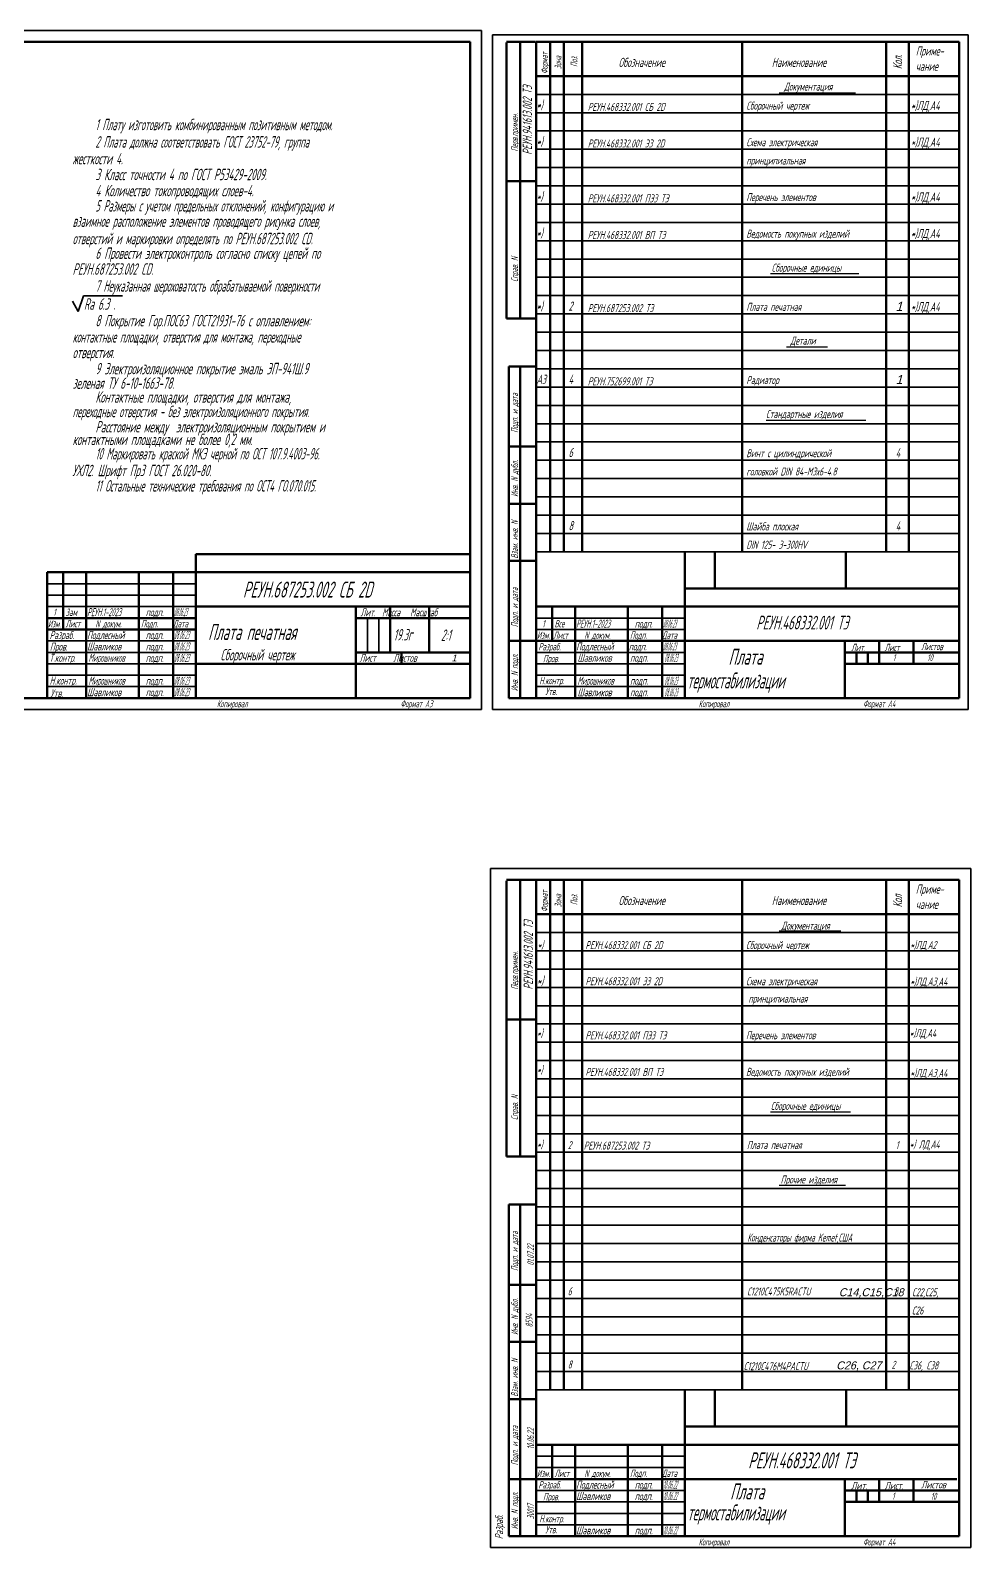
# Model space of a CAD drawing. Extents: x 23083 to 26468, y -1310 to -524.
# Drawn here: x 23526 to 23938, y -1310 to -646 of the extents above; entities that cross this region are included whole.
import ezdxf

# ---------------------------------------------------------------- set-up
doc = ezdxf.new("R2010")
doc.units = 0
doc.header["$MEASUREMENT"] = 0
doc.layers.get('0').update_dxf_attribs({"linetype": 'CONTINUOUS', "lineweight": 50})
doc.layers.get('Defpoints').update_dxf_attribs({"color": 8, "linetype": 'CONTINUOUS'})
doc.layers.add('CONTUR', color=7, linetype='CONTINUOUS', lineweight=50)
doc.layers.add('DIM', color=1, linetype='CONTINUOUS', lineweight=35)
doc.layers.add('TEXT', color=1, linetype='CONTINUOUS')
doc.styles.add('ECKD', font='ec5cdwin.shx', dxfattribs={"oblique": 15})
doc.styles.add('ESKD', font='eskd', dxfattribs={"width": 0.9, "oblique": 15, "height": 4})
doc.styles.add('GOST', font='GOST.shx', dxfattribs={"width": 0.7, "oblique": 15})

msp = doc.modelspace()

# ---------------------------------------------------------------- linework, layer by layer
for p, q in [((23598.76, -875.45), (23718.76, -875.45)), ((23598.76, -883.45), (23598.76, -875.45)), ((23812.65, -874.45), (23812.65, -898.45)), ((23825.77, -874.45), (23825.77, -890.5)), ((23883.11, -874.45), (23883.11, -890.5)), ((23812.65, -890.5), (23932.65, -890.5)), ((23812.66, -1240.97), (23812.66, -1264.97)), ((23825.78, -1240.97), (23825.78, -1257.03)), ((23883.13, -1240.97), (23883.13, -1257.03)), ((23812.66, -1257.03), (23932.66, -1257.03))]:
    msp.add_line(p, q)
at = {"layer": 'CONTUR'}
for p, q in [((23718.76, -651.45), (23323.76, -651.45)), ((23718.76, -938.45), (23718.76, -651.45)), ((23747.38, -651.45), (23734.65, -651.45)), ((23734.65, -651.82), (23734.65, -712.45)), ((23740.65, -772.45), (23740.65, -651.45)), ((23747.65, -938.45), (23747.65, -651.45)), ((23747.65, -651.45), (23932.65, -651.45)), ((23753.65, -651.45), (23753.65, -874.45)), ((23759.65, -651.45), (23759.65, -874.45)), ((23767.65, -651.45), (23767.65, -874.45)), ((23837.65, -651.45), (23837.65, -874.45)), ((23900.65, -651.45), (23900.65, -874.45)), ((23910.65, -651.45), (23910.65, -874.45)), ((23932.65, -651.45), (23932.65, -938.45)), ((23747.65, -666.45), (23932.65, -666.45)), ((23734.65, -712.45), (23734.65, -772.45)), ((23747.65, -712.45), (23734.65, -712.45)), ((23734.65, -712.45), (23747.65, -712.45)), ((23734.65, -772.45), (23747.65, -772.45)), ((23747.65, -772.45), (23740.65, -772.45)), ((23735.65, -828.45), (23735.65, -793.45)), ((23735.65, -793.45), (23747.65, -793.45)), ((23740.65, -793.45), (23740.65, -938.45)), ((23735.65, -853.45), (23735.65, -828.45)), ((23747.65, -828.45), (23735.65, -828.45)), ((23735.65, -828.45), (23747.65, -828.45)), ((23735.65, -878.45), (23735.65, -853.45)), ((23747.65, -853.45), (23735.65, -853.45)), ((23735.65, -853.45), (23747.65, -853.45)), ((23735.65, -913.45), (23735.65, -878.45)), ((23747.65, -878.45), (23735.65, -878.45)), ((23735.65, -878.45), (23747.65, -878.45)), ((23533.76, -883.45), (23718.76, -883.45)), ((23533.76, -938.45), (23533.76, -883.45)), ((23540.76, -883.45), (23540.76, -908.45)), ((23550.76, -883.45), (23550.76, -938.45)), ((23573.76, -883.45), (23573.76, -938.45)), ((23588.76, -883.45), (23588.76, -938.45)), ((23598.76, -883.45), (23598.76, -938.45)), ((23598.76, -898.45), (23718.76, -898.45)), ((23668.76, -898.45), (23668.76, -938.45)), ((23683.76, -898.45), (23683.76, -918.45)), ((23700.76, -898.45), (23700.76, -918.45)), ((23747.65, -898.45), (23932.65, -898.45)), ((23754.65, -913.45), (23754.65, -898.45)), ((23764.65, -898.45), (23764.65, -938.45)), ((23787.65, -938.45), (23787.65, -898.45)), ((23802.65, -938.45), (23802.65, -898.45)), ((23812.65, -938.45), (23812.65, -898.45)), ((23533.76, -903.45), (23598.76, -903.45)), ((23533.76, -908.45), (23598.76, -908.45)), ((23668.76, -903.45), (23718.76, -903.45)), ((23735.65, -938.45), (23735.65, -913.45)), ((23747.65, -913.45), (23735.65, -913.45)), ((23735.65, -913.45), (23747.65, -913.45)), ((23747.65, -913.45), (23932.65, -913.45)), ((23882.65, -938.45), (23882.65, -913.45)), ((23897.65, -913.45), (23897.65, -923.45)), ((23912.65, -913.45), (23912.65, -923.45)), ((23668.76, -918.45), (23718.76, -918.45)), ((23688.76, -918.45), (23688.76, -923.45)), ((23882.65, -918.45), (23932.65, -918.45)), ((23887.65, -918.45), (23887.65, -923.45)), ((23892.65, -918.45), (23892.65, -923.45)), ((23598.76, -923.45), (23718.76, -923.45)), ((23882.65, -923.45), (23932.65, -923.45)), ((23323.76, -938.45), (23718.76, -938.45)), ((23747.65, -938.45), (23735.65, -938.45)), ((23932.65, -938.45), (23747.65, -938.45)), ((23747.4, -1017.97), (23734.66, -1017.97)), ((23734.66, -1018.34), (23734.66, -1078.97)), ((23740.66, -1138.97), (23740.66, -1017.97)), ((23747.66, -1304.97), (23747.66, -1017.97)), ((23747.66, -1017.97), (23932.66, -1017.97)), ((23753.66, -1017.97), (23753.66, -1240.97)), ((23759.66, -1017.97), (23759.66, -1240.97)), ((23767.66, -1017.97), (23767.66, -1240.97)), ((23837.66, -1017.97), (23837.66, -1240.97)), ((23900.66, -1017.97), (23900.66, -1240.97)), ((23910.66, -1017.97), (23910.66, -1240.97)), ((23932.66, -1017.97), (23932.66, -1304.97)), ((23747.66, -1032.97), (23932.66, -1032.97)), ((23734.66, -1078.97), (23734.66, -1138.97)), ((23747.66, -1078.97), (23734.66, -1078.97)), ((23734.66, -1078.97), (23747.66, -1078.97)), ((23734.66, -1138.97), (23747.66, -1138.97)), ((23747.66, -1138.97), (23740.66, -1138.97)), ((23735.66, -1194.97), (23735.66, -1159.97)), ((23735.66, -1159.97), (23747.66, -1159.97)), ((23740.66, -1159.97), (23740.66, -1304.97)), ((23735.66, -1219.97), (23735.66, -1194.97)), ((23747.66, -1194.97), (23735.66, -1194.97)), ((23735.66, -1194.97), (23747.66, -1194.97)), ((23735.66, -1244.97), (23735.66, -1219.97)), ((23747.66, -1219.97), (23735.66, -1219.97)), ((23735.66, -1219.97), (23747.66, -1219.97)), ((23735.66, -1279.97), (23735.66, -1244.97)), ((23747.66, -1244.97), (23735.66, -1244.97)), ((23735.66, -1244.97), (23747.66, -1244.97)), ((23747.66, -1264.97), (23932.66, -1264.97)), ((23754.66, -1279.97), (23754.66, -1264.97)), ((23764.66, -1264.97), (23764.66, -1304.97)), ((23787.66, -1304.97), (23787.66, -1264.97)), ((23802.66, -1304.97), (23802.66, -1264.97)), ((23812.66, -1304.97), (23812.66, -1264.97)), ((23735.66, -1304.97), (23735.66, -1279.97)), ((23747.66, -1279.97), (23735.66, -1279.97)), ((23735.66, -1279.97), (23747.66, -1279.97)), ((23747.66, -1279.97), (23931.66, -1279.97)), ((23882.66, -1304.97), (23882.66, -1279.97)), ((23897.66, -1279.97), (23897.66, -1289.97)), ((23912.66, -1279.97), (23912.66, -1289.97)), ((23882.66, -1284.97), (23932.66, -1284.97)), ((23887.66, -1284.97), (23887.66, -1289.97)), ((23892.66, -1284.97), (23892.66, -1289.97)), ((23882.66, -1289.97), (23932.66, -1289.97)), ((23747.66, -1304.97), (23747.66, -1299.97)), ((23747.66, -1304.97), (23735.66, -1304.97)), ((23932.66, -1304.97), (23747.66, -1304.97))]:
    msp.add_line(p, q, dxfattribs=at)
at = {"layer": 'DIM'}
for p, q in [((23723.76, -646.45), (23303.76, -646.45)), ((23723.76, -943.45), (23723.76, -646.45)), ((23728.49, -648.45), (23936.49, -648.45)), ((23728.49, -648.45), (23728.49, -943.45)), ((23936.49, -648.45), (23936.49, -943.45)), ((23747.65, -674.45), (23932.65, -674.45)), ((23747.65, -682.45), (23932.65, -682.45)), ((23747.65, -690.45), (23932.65, -690.45)), ((23747.65, -698.45), (23932.65, -698.45)), ((23747.65, -706.45), (23932.65, -706.45)), ((23747.65, -714.45), (23932.65, -714.45)), ((23747.65, -722.45), (23932.65, -722.45)), ((23747.65, -730.45), (23932.65, -730.45)), ((23747.65, -738.45), (23932.65, -738.45)), ((23747.65, -746.45), (23932.65, -746.45)), ((23747.65, -754.45), (23932.65, -754.45)), ((23547.32, -769.37), (23549.65, -762.62)), ((23549.65, -762.62), (23566.62, -762.62)), ((23747.65, -762.45), (23932.65, -762.45)), ((23544.82, -764.81), (23547.32, -769.37)), ((23747.65, -770.45), (23932.65, -770.45)), ((23747.65, -778.45), (23932.65, -778.45)), ((23747.65, -786.45), (23932.65, -786.45)), ((23747.65, -794.45), (23932.65, -794.45)), ((23747.65, -802.45), (23932.65, -802.45)), ((23747.65, -810.45), (23932.65, -810.45)), ((23747.65, -818.45), (23932.65, -818.45)), ((23747.65, -826.45), (23932.65, -826.45)), ((23747.65, -834.45), (23932.65, -834.45)), ((23747.65, -842.45), (23932.65, -842.45)), ((23747.65, -850.45), (23932.65, -850.45)), ((23747.65, -858.45), (23932.65, -858.45)), ((23747.65, -866.45), (23932.65, -866.45)), ((23747.65, -874.45), (23932.65, -874.45)), ((23533.76, -888.45), (23598.76, -888.45)), ((23533.76, -893.45), (23598.76, -893.45)), ((23533.76, -898.45), (23598.76, -898.45)), ((23673.76, -918.45), (23673.76, -903.45)), ((23678.76, -918.45), (23678.76, -903.45)), ((23747.65, -903.45), (23812.65, -903.45)), ((23747.65, -908.45), (23812.65, -908.45)), ((23533.76, -913.45), (23598.76, -913.45)), ((23533.76, -918.45), (23598.76, -918.45)), ((23747.65, -918.45), (23812.65, -918.45)), ((23533.76, -923.45), (23598.76, -923.45)), ((23533.76, -928.45), (23598.76, -928.45)), ((23747.65, -923.45), (23812.65, -923.45)), ((23747.65, -928.45), (23812.65, -928.45)), ((23533.76, -933.45), (23598.76, -933.45)), ((23747.65, -933.45), (23812.65, -933.45)), ((23303.76, -943.45), (23723.76, -943.45)), ((23728.49, -943.45), (23936.49, -943.45)), ((23937.65, -1012.97), (23727.65, -1012.97)), ((23727.65, -1012.97), (23727.65, -1309.97)), ((23937.65, -1309.97), (23937.65, -1012.97)), ((23747.66, -1040.97), (23932.66, -1040.97)), ((23747.66, -1048.97), (23932.66, -1048.97)), ((23747.66, -1056.97), (23932.66, -1056.97)), ((23747.66, -1064.97), (23932.66, -1064.97)), ((23747.66, -1072.97), (23932.66, -1072.97)), ((23747.66, -1080.97), (23932.66, -1080.97)), ((23747.66, -1088.97), (23932.66, -1088.97)), ((23747.66, -1096.97), (23932.66, -1096.97)), ((23747.66, -1104.97), (23932.66, -1104.97)), ((23747.66, -1112.97), (23932.66, -1112.97)), ((23747.66, -1120.97), (23932.66, -1120.97)), ((23747.66, -1128.97), (23932.66, -1128.97)), ((23747.66, -1136.97), (23932.66, -1136.97)), ((23747.66, -1144.97), (23932.66, -1144.97)), ((23747.66, -1152.97), (23932.66, -1152.97)), ((23747.66, -1160.97), (23932.66, -1160.97)), ((23747.66, -1168.97), (23932.66, -1168.97)), ((23747.66, -1176.97), (23932.66, -1176.97)), ((23747.66, -1184.97), (23932.66, -1184.97)), ((23747.66, -1192.97), (23932.66, -1192.97)), ((23747.66, -1200.97), (23932.66, -1200.97)), ((23747.66, -1208.97), (23932.66, -1208.97)), ((23747.66, -1216.97), (23932.66, -1216.97)), ((23747.66, -1224.97), (23932.66, -1224.97)), ((23747.66, -1232.97), (23932.66, -1232.97)), ((23747.66, -1240.97), (23932.66, -1240.97)), ((23747.66, -1269.97), (23812.66, -1269.97)), ((23747.66, -1274.97), (23812.66, -1274.97)), ((23747.66, -1284.97), (23812.66, -1284.97)), ((23747.66, -1289.97), (23812.66, -1289.97)), ((23747.66, -1294.97), (23812.66, -1294.97)), ((23747.66, -1299.97), (23812.66, -1299.97)), ((23727.65, -1309.97), (23937.65, -1309.97)), ((23937.63, -1309.97), (23727.66, -1309.97))]:
    msp.add_line(p, q, dxfattribs=at)
at = {"layer": 'TEXT'}
for p, q in [((23853.85, -673.77), (23887.33, -673.77)), ((23850.05, -752.8), (23888.74, -752.79)), ((23857.13, -784.8), (23875.02, -784.79)), ((23848.17, -816.97), (23891.8, -816.97)), ((23853.87, -1040.3), (23880.83, -1040.3)), ((23850.07, -1119.32), (23885.03, -1119.32)), ((23853.83, -1151.5), (23882.9, -1151.5))]:
    msp.add_line(p, q, dxfattribs=at)

# ---------------------------------------------------------------- texts
at = {"layer": 'Defpoints', "style": 'ECKD', "oblique": 15}
for s, p in [('C14,C15,C18', (23879.96, -1200.02)), ('C26, C27', (23878.84, -1232.01))]:
    msp.add_text(s, height=3.5, dxfattribs=at).set_placement(p)
at = {"layer": 'DIM', "oblique": 15}
for s, height, style, width, p in [('Лит.  Масса   Масштаб', 3.5, 'GOST', 0.68, (23670.78, -902.68)), ('Лист     Листов', 3.5, 'GOST', 0.7, (23670.32, -922.6)), ('РЕУН.468332.001 СБ 2D', 3.5, 'GOST', 0.7, (23769.14, -1048.24)), ('РЕУН.468332.001 Э3 2D', 3.5, 'GOST', 0.7, (23769.15, -1064.02)), ('РЕУН.468332.001 ПЭ3 ТЭ', 3.5, 'GOST', 0.7, (23769.15, -1087.68)), ('РЕУН.468332.001 ВП ТЭ', 3.5, 'GOST', 0.7, (23769.15, -1103.68)), ('РЕУН.687253.002 ТЭ', 3.5, 'GOST', 0.7, (23768.4, -1135.89)), ('Лит.', 3.2, 'ESKD', 0.8, (23885.4, -1284.43)), ('Лист.', 3.2, 'ESKD', 0.8, (23900.02, -1284.43)), ('Листов', 3.2, 'ESKD', 0.8, (23916.01, -1284.03))]:
    msp.add_text(s, height=height, dxfattribs=dict(at, style=style, width=width)).set_placement(p)
at = {"layer": 'DIM', "style": 'GOST', "oblique": 15, "width": 0.7}
for s, p in [('Перв.примен.', (23739.66, -1065.97)), ('Справ. N', (23739.66, -1122.97))]:
    msp.add_text(s, height=3, rotation=90, dxfattribs=at).set_placement(p)
at = {"layer": 'TEXT', "style": 'GOST', "oblique": 15}
for s, height, width, p in [('Приме-', 4, 0.7, (23913.65, -657.45)), ('Обозначение', 4, 0.7, (23783.65, -662.45)), ('Наименование', 4, 0.7, (23850.65, -662.45)), ('чание', 4, 0.7, (23913.65, -664.12)), ('Документация', 3.5, 0.7, (23856.04, -672.77)), ('*)', 4, 0.7, (23747.75, -681.04)), ('РЕУН.468332.001 СБ 2D', 3.5, 0.7, (23770.16, -681.67)), ('Сборочный чертеж', 3.5, 0.7, (23839.53, -681.12)), ('*)ЛД,А4', 4, 0.7, (23911.46, -681.31)), ('1 Плату изготовить комбинированным позитивным методом.', 5, 0.6, (23554.82, -690.14)), ('2 Плата должна соответствовать ГОСТ 23752-79, группа', 5, 0.65, (23554.82, -697.72)), ('*)', 4, 0.7, (23747.75, -697.04)), ('РЕУН.468332.001 Э3 2D', 3.5, 0.7, (23770.16, -697.67)), ('Схема электрическая', 3.5, 0.7, (23839.53, -697.12)), ('*)ЛД,А4', 4, 0.7, (23911.46, -697.31)), ('жесткости 4.', 5, 0.7, (23544.82, -705.03)), ('принципиальная', 3.5, 0.7, (23839.53, -705.12)), ('3 Класс точности 4 по ГОСТ Р53429-2009.', 5, 0.7, (23554.82, -711.98)), ('4 Количество токопроводящих слоев-4.', 5, 0.7, (23554.82, -719.02)), ('5 Размеры с учетом предельных отклонений, конфигурацию и ', 5, 0.62, (23554.82, -725.68)), ('*)', 4, 0.7, (23747.75, -721.04)), ('РЕУН.468332.001 ПЭ3 ТЭ', 3.5, 0.7, (23770.16, -721.67)), ('Перечень элементов', 3.5, 0.7, (23839.53, -721.12)), ('*)ЛД,А4', 4, 0.7, (23911.46, -721.31)), ('взаимное расположение элементов проводящего рисунка слоев, ', 5, 0.67, (23544.82, -732.38)), ('отверстий и маркировки определять по РЕУН.687253.002 CD. ', 5, 0.67, (23544.82, -739.99)), ('*)', 4, 0.7, (23747.75, -737.04)), ('РЕУН.468332.001 ВП ТЭ', 3.5, 0.7, (23770.16, -737.67)), ('Ведомость покупных изделий', 3.5, 0.7, (23839.53, -737.12)), ('*)ЛД,А4', 4, 0.7, (23911.46, -737.31)), ('6 Провести электроконтроль согласно списку цепей по ', 5, 0.7, (23554.82, -746.41)), ('РЕУН.687253.002 CD.', 5, 0.7, (23544.82, -753.33)), ('Сборочные единицы', 3.5, 0.7, (23850.6, -751.98)), ('7 Неуказанная шероховатость обрабатываемой поверхности', 5, 0.65, (23554.82, -760.71)), ('Ra 6.3 .', 5, 0.7, (23549.82, -768.61)), ('*)', 4, 0.7, (23747.75, -769.04)), ('2', 4, 0.7, (23761.75, -769.04)), ('РЕУН.687253.002 ТЭ', 3.5, 0.7, (23770.16, -769.67)), ('Плата печатная ', 3.5, 0.7, (23839.53, -769.12)), ('*)ЛД,А4', 4, 0.7, (23911.46, -769.31)), ('8 Покрытие Гор.ПОС63 ГОСТ21931-76 с оплавлением: ', 5, 0.7, (23554.82, -775.89)), ('контактные площадки, отверстия для монтажа, переходные ', 5, 0.65, (23544.82, -782.99)), ('Детали', 3.5, 0.7, (23858.8, -783.88)), ('отверстия.', 5, 0.7, (23544.82, -789.81)), ('9 Электроизоляционное покрытие эмаль ЭП-941Ш.9 ', 5, 0.7, (23554.82, -796.87)), ('зеленая ТУ 6-10-1663-78.', 5, 0.7, (23544.82, -803.22)), ('А3', 4, 0.7, (23747.75, -801.04)), ('4', 4, 0.7, (23761.75, -801.04)), ('РЕУН.752699.001 ТЭ', 3.5, 0.7, (23770.16, -801.67)), ('Радиатор', 3.5, 0.7, (23839.53, -801.12)), ('Контактные площадки, отверстия для монтажа, ', 5, 0.7, (23554.82, -809.26)), ('переходные отверстия - без электроизоляционного покрытия.', 5, 0.65, (23544.82, -815.62)), ('Стандартные изделия', 3.5, 0.7, (23848.16, -815.98)), ('Расстояние между  электроизоляционным покрытием и', 5, 0.7, (23554.82, -822.29)), ('контактными площадками не более 0,2 мм.', 5, 0.7, (23544.82, -827.82)), ('10 Маркировать краской МКЭ черной по ОСТ 107.9.4003-96.', 5, 0.65, (23554.82, -834.07)), ('6', 4, 0.7, (23761.75, -833.04)), ('4', 4, 0.7, (23904.85, -833.17)), ('Винт с цилиндрической ', 3.5, 0.7, (23839.53, -833.12)), ('УХЛ2. Шрифт Пр3 ГОСТ 26.020-80.', 5, 0.7, (23544.74, -841.42)), ('головкой DIN 84-М3х6-4.8', 3.5, 0.7, (23839.53, -841.12)), ('11 Остальные технические требования по ОСТ4 ГО.070.015.', 5, 0.65, (23554.82, -848.14)), ('8', 4, 0.7, (23761.75, -865.04)), ('Шайба плоская', 3.5, 0.7, (23839.53, -865.12)), ('4', 4, 0.7, (23904.85, -865.17)), ('DIN 125- 3-300HV', 3.5, 0.7, (23839.53, -873.12)), ('РЕУН.687253.002 СБ 2D', 7, 0.7, (23619.34, -894.5)), ('1', 3.2, 0.7, (23536.33, -902.52)), ('Зам', 3.2, 0.7, (23541.76, -902.51)), ('РЕУН.1-2023', 3.5, 0.6, (23551.2, -902.63)), ('подп.', 3.5, 0.7, (23576.82, -902.63)), ('08.06.23', 3.5, 0.35, (23589.2, -902.63)), ('Изм.', 3.132, 0.7, (23534.04, -907.55)), ('Лист', 3.132, 0.7, (23541.77, -907.51)), ('N докум.', 3.132, 0.7, (23554.8, -907.51)), ('Подп.', 3.2, 0.7, (23574.76, -907.51)), ('Дата', 3.2, 0.7, (23588.76, -907.51)), ('Плата печатная', 7, 0.68, (23604.1, -913.05)), ('19.3г', 5, 0.7, (23685.22, -913.26)), ('2:1', 5, 0.7, (23705.94, -913.45)), ('1', 3.2, 0.7, (23750.22, -907.52)), ('Все', 3.2, 0.7, (23755.64, -907.51)), ('РЕУН.1-2023', 3.5, 0.6, (23765.09, -907.63)), ('подп.', 3.5, 0.7, (23790.71, -907.63)), ('08.06.23', 3.5, 0.35, (23803.09, -907.63)), ('РЕУН.468332.001 ТЭ', 6, 0.7, (23843.87, -908.46)), ('Разраб.', 3.5, 0.7, (23534.79, -912.64)), ('Пров.', 3.5, 0.7, (23534.9, -917.68)), ('Подлесный', 3.5, 0.7, (23551.2, -912.63)), ('Шавликов', 3.5, 0.7, (23551.2, -917.63)), ('подп.', 3.5, 0.7, (23576.82, -912.63)), ('подп.', 3.5, 0.7, (23576.82, -917.63)), ('08.06.23', 3.5, 0.4, (23589.2, -912.63)), ('08.06.23', 3.5, 0.4, (23589.2, -917.63)), ('Изм.', 3.132, 0.7, (23747.95, -912.51)), ('Разраб.', 3.2, 0.7, (23748.57, -917.56)), ('Лист', 3.132, 0.7, (23755.08, -912.51)), ('Подлесный', 3.5, 0.7, (23765.09, -917.63)), ('N докум.', 3.132, 0.7, (23768.68, -912.51)), ('подп.', 3.5, 0.7, (23788.09, -917.63)), ('Подп.', 3.2, 0.7, (23788.64, -912.51)), ('Дата', 3.2, 0.7, (23802.65, -912.51)), ('08.06.23', 3.5, 0.35, (23803.09, -917.63)), ('Лит.', 3.2, 0.7, (23885.39, -917.91)), ('Лист', 3.2, 0.7, (23900.01, -917.91)), ('Листов', 3.2, 0.7, (23916, -917.5)), ('Т.контр.', 3.5, 0.7, (23534.67, -922.6)), ('Мирошников', 3.5, 0.6, (23551.79, -922.59)), ('подп.', 3.5, 0.7, (23576.82, -922.63)), ('08.06.23', 3.5, 0.4, (23589.2, -922.63)), ('Сборочный чертеж', 5, 0.7, (23609.5, -921.99)), ('Лист', 3.5, 0.7, (23670.32, -922.6)), ('Пров.', 3.2, 0.7, (23750.58, -922.77)), ('Шавликов', 3.5, 0.7, (23765.68, -922.59)), ('подп.', 3.5, 0.7, (23788.68, -922.59)), ('08.06.23', 3.5, 0.35, (23803.68, -922.59)), ('Плата', 7, 0.7, (23831.72, -923.88)), ('1', 3, 0.7, (23903.64, -922.29)), ('10', 3, 0.7, (23918.64, -922.29)), ('термостабилизации', 7, 0.6, (23813.58, -934.26)), ('Н.контр.', 3.5, 0.7, (23534.79, -932.56)), ('Утв.', 3.5, 0.7, (23535.13, -938.05)), ('Шавликов', 3.5, 0.7, (23551.2, -937.63)), ('Мирошников', 3.5, 0.6, (23551.79, -932.59)), ('подп.', 3.5, 0.7, (23576.82, -932.63)), ('подп.', 3.5, 0.7, (23576.82, -937.63)), ('08.06.23', 3.5, 0.4, (23589.2, -932.63)), ('08.06.23', 3.5, 0.4, (23589.2, -937.63)), ('Н.контр.', 3.2, 0.7, (23748.97, -932.39)), ('Утв.', 3.2, 0.7, (23751.63, -937.14)), ('Мирошников', 3.5, 0.6, (23765.68, -932.59)), ('Шавликов', 3.5, 0.7, (23765.68, -937.67)), ('подп.', 3.5, 0.7, (23788.68, -932.59)), ('подп.', 3.5, 0.7, (23788.68, -937.67)), ('08.06.23', 3.5, 0.35, (23803.68, -932.59)), ('08.06.23', 3.5, 0.35, (23803.68, -937.67)), ('Копировал', 3, 0.7, (23607.95, -942.45)), ('Формат A3', 3, 0.7, (23688.29, -942.45)), ('Копировал', 3, 0.7, (23818.65, -942.45)), ('Формат А4', 3, 0.7, (23890.65, -942.45)), ('Приме-', 4, 0.7, (23913.66, -1023.97)), ('Обозначение', 4, 0.7, (23783.66, -1028.97)), ('Наименование', 4, 0.7, (23850.66, -1028.97)), ('чание', 4, 0.7, (23913.66, -1030.64)), ('Документация', 3.5, 0.7, (23854.84, -1039.72)), ('*)', 3.5, 0.7, (23748.22, -1048.16)), ('Сборочный чертеж', 3.5, 0.7, (23839.4, -1048.23)), ('*)ЛД,А2', 3.5, 0.7, (23911.22, -1048.16)), ('*)', 4, 0.7, (23747.97, -1064.1)), ('Схема электрическая', 3.5, 0.7, (23839.4, -1064.02)), ('*)ЛД,А3,А4', 3.5, 0.7, (23911.22, -1064.16)), ('принципиальная', 3.5, 0.7, (23840.44, -1071.61)), ('*)', 3.5, 0.7, (23747.94, -1086.75)), ('Перечень элементов', 3.5, 0.7, (23839.4, -1087.64)), ('*)ЛД,А4', 3.5, 0.7, (23910.94, -1086.75)), ('*)', 3.5, 0.7, (23747.94, -1102.75)), ('Ведомость покупных изделий', 3.5, 0.7, (23839.4, -1103.64)), ('*)ЛД,А3,А4', 3.5, 0.7, (23911.22, -1104.16)), ('Сборочные единицы', 3.5, 0.7, (23850.26, -1118.55)), ('*)', 3.5, 0.7, (23747.94, -1135.39)), ('2', 3.5, 0.7, (23761.41, -1135.7)), ('Плата печатная ', 3.5, 0.7, (23839.78, -1135.64)), ('1', 3.5, 0.7, (23904.87, -1135.7)), ('*) ЛД,А4', 3.5, 0.7, (23910.94, -1135.39)), ('Прочие изделия', 3.5, 0.7, (23854.52, -1150.72)), ('Конденсаторы фирма Kemet,США', 3.5, 0.65, (23839.98, -1176.11)), ('6', 3.5, 0.7, (23761.42, -1199.62)), ('C1210C475K5RACTU', 3.5, 0.7, (23839.79, -1199.7)), ('3', 3.5, 0.7, (23904.17, -1199.61)), ('C22,С25,', 3.5, 0.7, (23911.96, -1200.02)), ('С26', 3.5, 0.7, (23911.96, -1208.02)), ('8', 3.5, 0.7, (23761.42, -1231.62)), ('C1210C476M4PACTU', 3.5, 0.7, (23838.34, -1232.36)), ('2', 3.5, 0.7, (23903.02, -1231.76)), ('C36, C38', 3.5, 0.7, (23910.84, -1232.01)), ('РЕУН.468332.001 ТЭ', 7, 0.7, (23840.35, -1275.3)), ('Изм.', 3.132, 0.7, (23747.94, -1279.07)), ('Лист', 3.132, 0.7, (23755.67, -1279.03)), ('N докум.', 3.132, 0.7, (23768.7, -1279.03)), ('Подп.', 3.2, 0.7, (23788.66, -1279.03)), ('Дата', 3.2, 0.7, (23802.66, -1279.03)), ('Разраб.', 3.2, 0.7, (23748.58, -1284.08)), ('Пров.', 3.2, 0.7, (23750.6, -1289.29)), ('Шавликов', 3.5, 0.7, (23765.1, -1289.16)), ('Подлесный', 3.5, 0.7, (23765.1, -1284.16)), ('подп.', 3.5, 0.7, (23790.72, -1284.16)), ('подп.', 3.5, 0.7, (23790.72, -1289.16)), ('10.06.22', 3.5, 0.4, (23803.1, -1284.16)), ('10.06.22', 3.5, 0.4, (23803.1, -1289.16)), ('Плата', 7, 0.7, (23832.45, -1288.9)), ('1', 3, 0.7, (23903.29, -1288.93)), ('10', 3, 0.7, (23920.22, -1288.97)), ('термостабилизации', 7, 0.6, (23813.69, -1298.09)), ('Н.контр.', 3.2, 0.7, (23748.99, -1298.91)), ('Утв.', 3.2, 0.7, (23751.65, -1303.67)), ('Шавликов', 3.5, 0.7, (23765.1, -1304.16)), ('подп.', 3.5, 0.7, (23790.72, -1304.16)), ('10.06.22', 3.5, 0.4, (23803.1, -1304.16)), ('Копировал', 3, 0.7, (23818.63, -1308.97)), ('Формат A4', 3, 0.7, (23890.63, -1308.97))]:
    msp.add_text(s, height=height, dxfattribs=dict(at, width=width)).set_placement(p)
at = {"layer": 'TEXT', "style": 'GOST', "oblique": 15, "width": 0.7}
for s, height, p in [('Формат', 3, (23752.65, -665.45)), ('Зона', 3, (23758.65, -663.45)), ('Поз.', 3, (23765.65, -662.45)), ('Кол.', 4, (23907.65, -663.45)), ('РЕУН.941613.002 ТЭ', 4, (23745.72, -700.86)), ('Перв.примен.', 3, (23739.65, -699.45)), ('Справ. N', 3, (23739.65, -756.45)), ('Подп. и дата', 3, (23739.65, -822.45)), ('Инв. N дубл.', 3, (23739.65, -850.45)), ('Взам. инв. N', 3, (23739.65, -877.45)), ('Подп. и дата', 3, (23739.65, -907.45)), ('Инв. N подл.', 3, (23739.65, -935.45)), ('Формат', 3, (23752.66, -1031.97)), ('Зона', 3, (23758.66, -1029.97)), ('Поз.', 3, (23765.66, -1028.97)), ('Кол', 4, (23907.66, -1029.97)), ('РЕУН.941613.002 ТЭ', 4, (23746.15, -1065.9)), ('Подп. и дата', 3, (23739.66, -1188.97)), ('01.07.22', 3, (23746.66, -1186.58)), ('Инв. N дубл.', 3, (23739.66, -1216.97)), ('8594', 3, (23746.03, -1213.64)), ('Взам. инв. N', 3, (23739.66, -1243.97)), ('Подп. и дата', 3, (23739.66, -1273.97)), ('10.06.22', 3, (23746.66, -1266.96)), ('Инв. N подл.', 3, (23739.66, -1301.97)), ('30017', 3, (23746.66, -1297.56)), ('Разраб.', 3.5, (23733.08, -1306.28))]:
    msp.add_text(s, height=height, rotation=90, dxfattribs=at).set_placement(p)
at = {"layer": 'TEXT', "style": 'ECKD', "oblique": 15}
for height, p in [(4, (23904.85, -769.17)), (4, (23904.85, -801.17)), (3, (23710.55, -922.43))]:
    msp.add_text('1', height=height, dxfattribs=at).set_placement(p)

doc.saveas('drawing.dxf')
